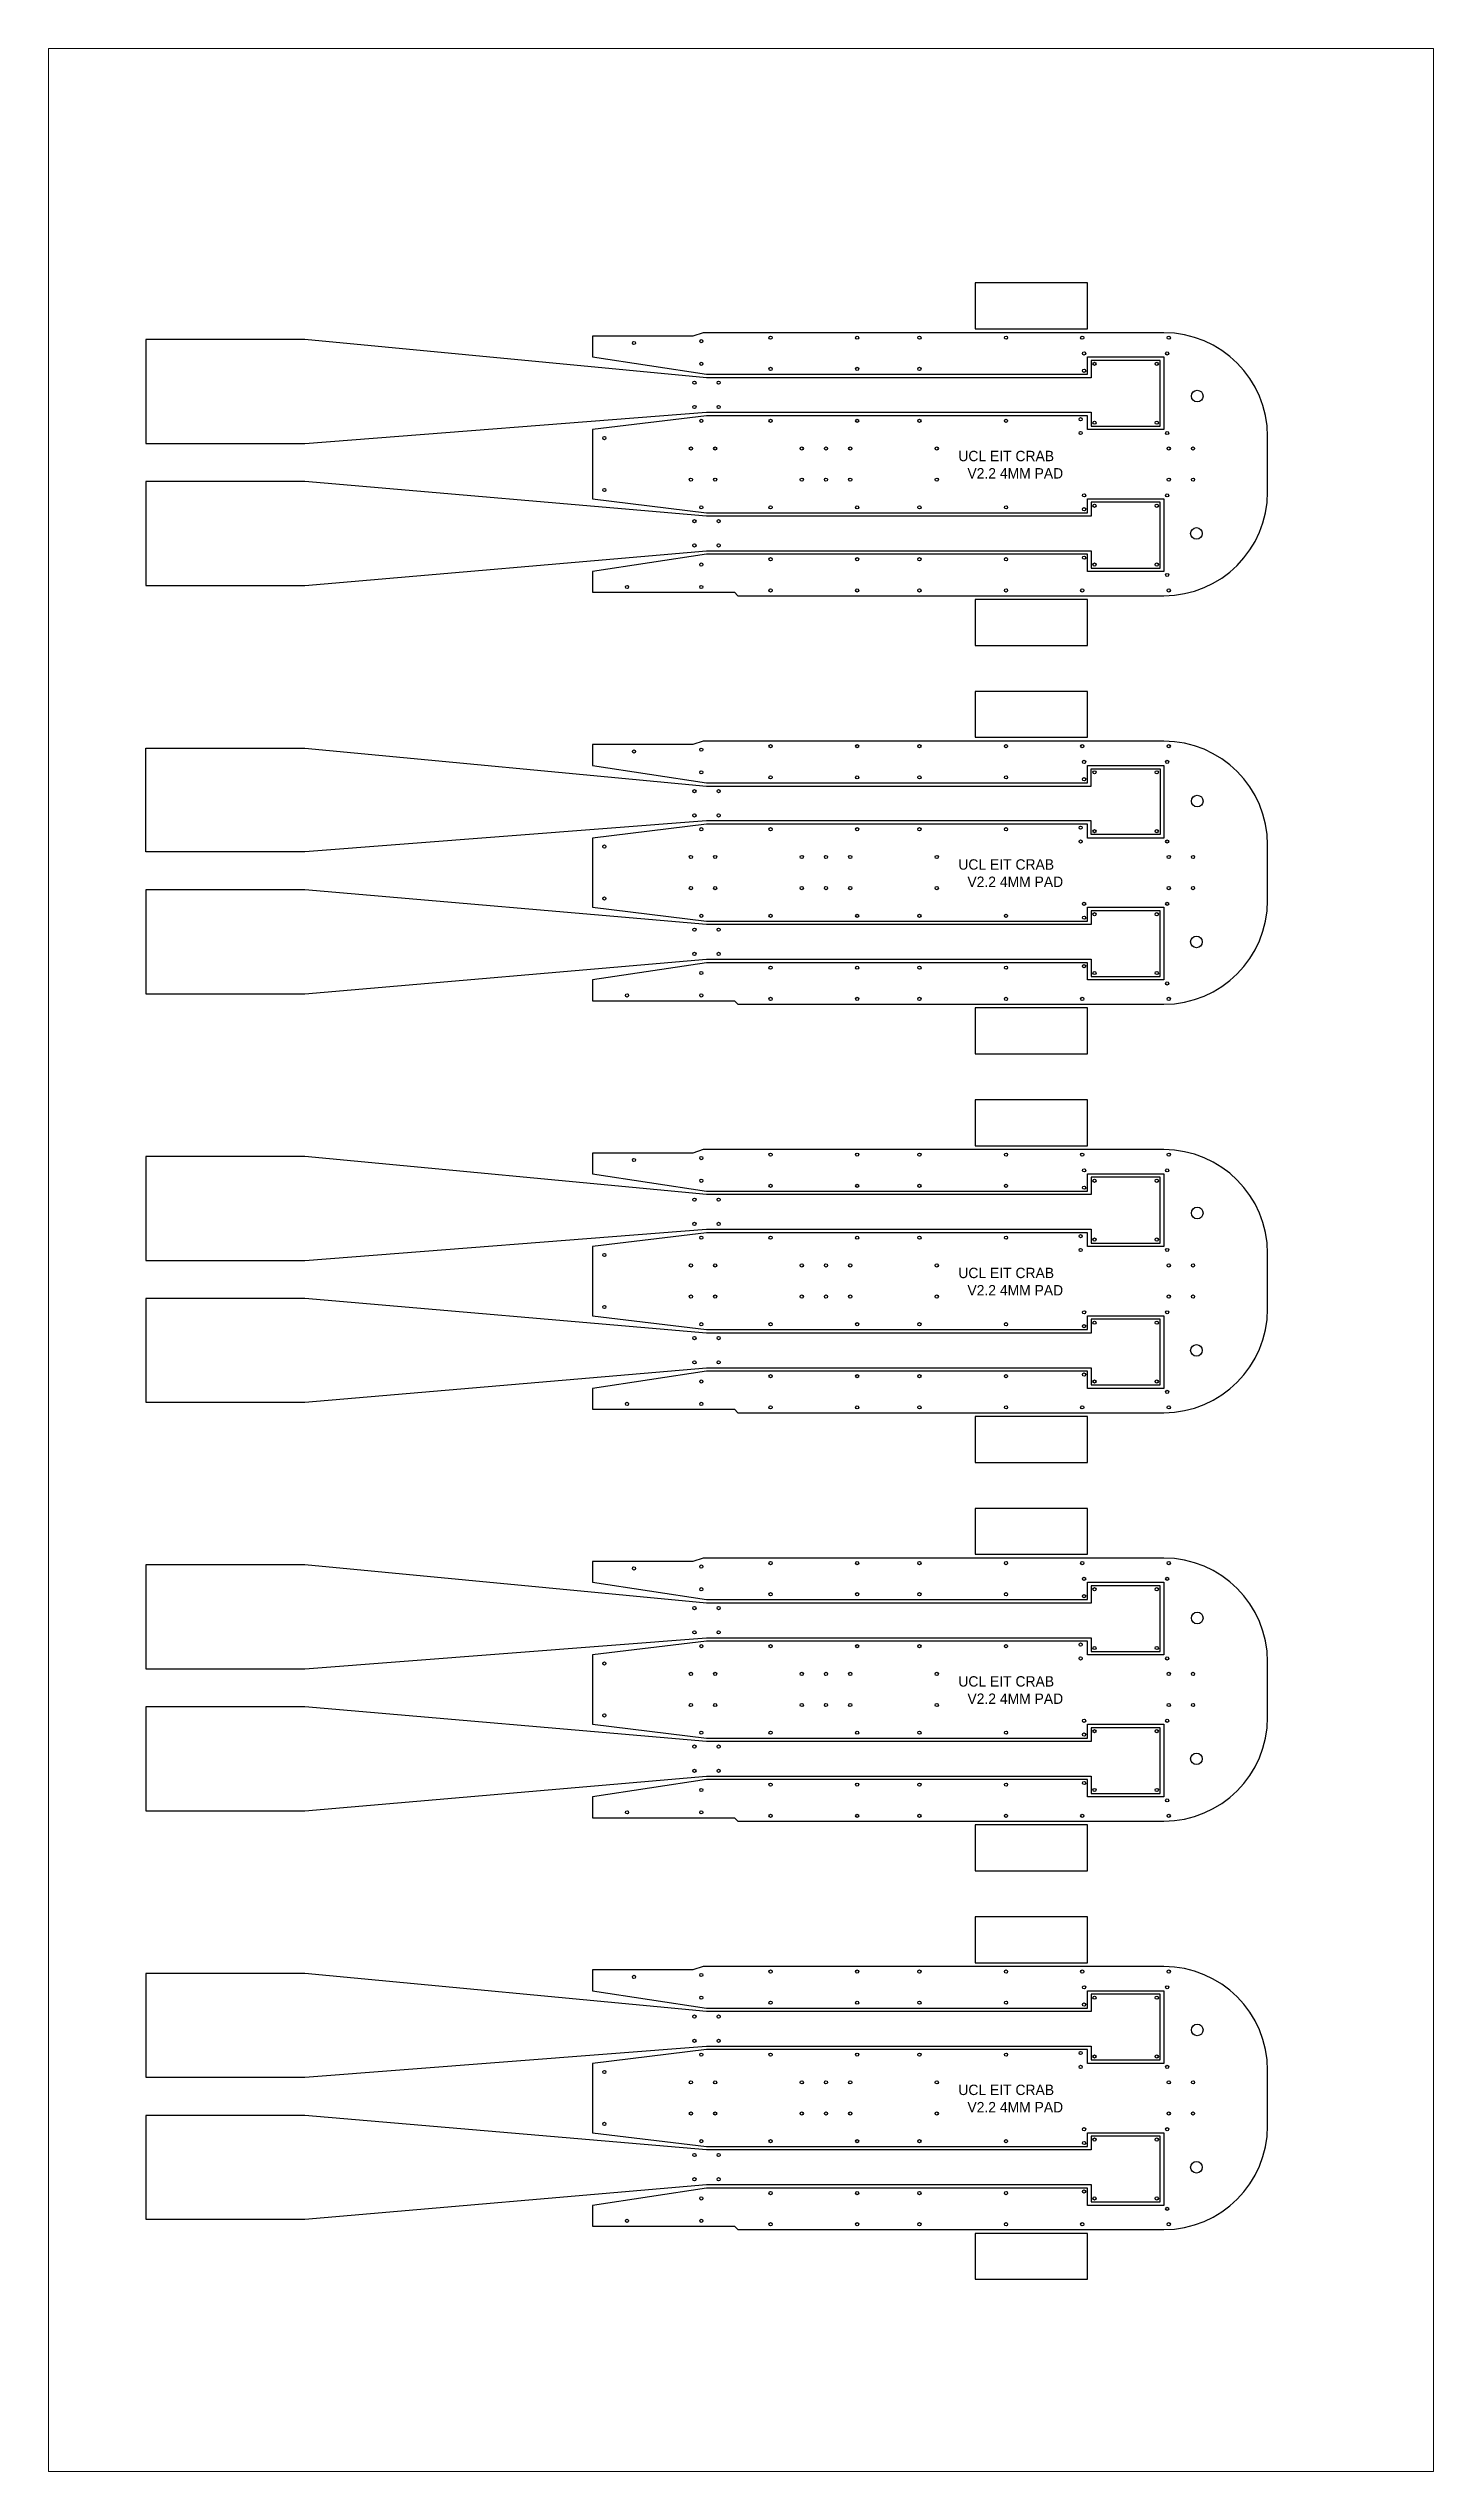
# Model space of a CAD drawing. Header units: millimetres. Extents: x 43.3 to 83.3, y 94.2 to 164.2.
import ezdxf

# ---------------------------------------------------------------- set-up
doc = ezdxf.new("R2010")
doc.units = ezdxf.units.MM
doc.layers.add('Foil', color=5, linetype='Continuous')

msp = doc.modelspace()

# ---------------------------------------------------------------- linework, layer by layer
at = {"layer": 'Foil', "linetype": 'Continuous', "lineweight": 0}
for p, q in [((43.292, 94.211), (43.292, 164.211)), ((43.292, 164.211), (83.292, 164.211)), ((83.292, 164.211), (83.292, 94.211)), ((83.292, 94.211), (43.292, 94.211))]:
    msp.add_line(p, q, dxfattribs=at)
at = {"layer": 'Foil'}
for p, q in [((73.3, 157.436), (70.057, 157.436)), ((70.057, 157.436), (70.057, 156.11)), ((73.3, 156.11), (73.3, 157.436)), ((70.057, 156.11), (73.3, 156.11)), ((50.7, 155.8), (46.1, 155.8)), ((46.1, 155.8), (46.1, 152.8)), ((62.3, 154.7), (50.7, 155.8)), ((61.9, 155.9), (59, 155.9)), ((59, 155.9), (59, 155.3)), ((62.2, 156), (61.9, 155.9)), ((75.5, 156), (62.2, 156)), ((59, 155.3), (62.3, 154.8)), ((62.3, 154.8), (73.3, 154.8)), ((73.4, 154.7), (62.3, 154.7)), ((73.3, 154.8), (73.3, 155.3)), ((73.3, 155.3), (75.5, 155.3)), ((75.4, 155.2), (73.4, 155.2)), ((73.4, 155.2), (73.4, 154.7)), ((75.4, 153.3), (75.4, 155.2)), ((75.5, 155.3), (75.5, 153.2)), ((50.7, 152.8), (62.3, 153.7)), ((62.3, 153.6), (59, 153.2)), ((62.3, 153.7), (73.4, 153.7)), ((73.3, 153.6), (62.3, 153.6)), ((73.3, 153.2), (73.3, 153.6)), ((73.4, 153.7), (73.4, 153.3)), ((73.4, 153.3), (75.4, 153.3)), ((46.1, 152.8), (50.7, 152.8)), ((59, 153.2), (59, 151.2)), ((75.5, 153.2), (73.3, 153.2)), ((78.5, 151.4), (78.5, 153)), ((50.7, 151.7), (46.1, 151.7)), ((46.1, 151.7), (46.1, 148.7)), ((62.3, 150.7), (50.7, 151.7)), ((59, 151.2), (62.3, 150.8)), ((73.3, 150.8), (73.3, 151.2)), ((73.3, 151.2), (75.5, 151.2)), ((75.5, 151.2), (75.5, 149.1)), ((62.3, 150.8), (73.3, 150.8)), ((73.4, 150.7), (62.3, 150.7)), ((75.4, 151.1), (73.4, 151.1)), ((73.4, 151.1), (73.4, 150.7)), ((75.4, 149.2), (75.4, 151.1)), ((50.7, 148.7), (62.3, 149.7)), ((62.3, 149.6), (59, 149.1)), ((59, 149.1), (59, 148.5)), ((62.3, 149.7), (73.4, 149.7)), ((73.3, 149.6), (62.3, 149.6)), ((73.3, 149.1), (73.3, 149.6)), ((75.5, 149.1), (73.3, 149.1)), ((73.4, 149.7), (73.4, 149.2)), ((73.4, 149.2), (75.4, 149.2)), ((46.1, 148.7), (50.7, 148.7)), ((59, 148.5), (63.1, 148.5)), ((63.1, 148.5), (63.2, 148.4)), ((63.2, 148.4), (75.5, 148.4)), ((73.3, 148.291), (70.057, 148.291)), ((70.057, 148.291), (70.057, 146.965)), ((73.3, 146.965), (73.3, 148.291)), ((70.057, 146.965), (73.3, 146.965)), ((73.3, 145.636), (70.057, 145.636)), ((70.057, 145.636), (70.057, 144.31)), ((73.3, 144.31), (73.3, 145.636)), ((62.2, 144.2), (61.9, 144.1)), ((75.5, 144.2), (62.2, 144.2)), ((70.057, 144.31), (73.3, 144.31)), ((46.1, 141), (46.1, 144)), ((46.1, 144), (50.7, 144)), ((50.7, 144), (62.3, 142.9)), ((61.9, 144.1), (59, 144.1)), ((59, 144.1), (59, 143.5)), ((59, 143.5), (62.3, 143)), ((73.3, 143), (73.3, 143.5)), ((73.3, 143.5), (75.5, 143.5)), ((75.5, 143.5), (75.5, 141.4)), ((62.3, 143), (73.3, 143)), ((62.3, 142.9), (73.4, 142.9)), ((73.4, 142.9), (73.4, 143.4)), ((73.4, 143.4), (75.4, 143.4)), ((75.4, 143.4), (75.4, 141.5)), ((62.3, 141.9), (50.7, 141)), ((62.3, 141.8), (59, 141.4)), ((59, 141.4), (59, 139.4)), ((73.4, 141.9), (62.3, 141.9)), ((73.3, 141.8), (62.3, 141.8)), ((73.3, 141.4), (73.3, 141.8)), ((75.5, 141.4), (73.3, 141.4)), ((73.4, 141.5), (73.4, 141.9)), ((75.4, 141.5), (73.4, 141.5)), ((50.7, 141), (46.1, 141)), ((78.5, 139.6), (78.5, 141.2)), ((50.7, 139.9), (46.1, 139.9)), ((46.1, 139.9), (46.1, 136.9)), ((62.3, 138.9), (50.7, 139.9)), ((59, 139.4), (62.3, 139)), ((73.3, 139), (73.3, 139.4)), ((73.3, 139.4), (75.5, 139.4)), ((75.4, 139.3), (73.4, 139.3)), ((73.4, 139.3), (73.4, 138.9)), ((75.4, 137.4), (75.4, 139.3)), ((75.5, 139.4), (75.5, 137.3)), ((62.3, 139), (73.3, 139)), ((73.4, 138.9), (62.3, 138.9)), ((50.7, 136.9), (62.3, 137.9)), ((62.3, 137.9), (73.4, 137.9)), ((73.4, 137.9), (73.4, 137.4)), ((62.3, 137.8), (59, 137.3)), ((59, 137.3), (59, 136.7)), ((73.3, 137.8), (62.3, 137.8)), ((73.3, 137.3), (73.3, 137.8)), ((75.5, 137.3), (73.3, 137.3)), ((73.4, 137.4), (75.4, 137.4)), ((46.1, 136.9), (50.7, 136.9)), ((59, 136.7), (63.1, 136.7)), ((63.1, 136.7), (63.2, 136.6)), ((63.2, 136.6), (75.5, 136.6)), ((73.3, 136.491), (70.057, 136.491)), ((70.057, 136.491), (70.057, 135.165)), ((73.3, 135.165), (73.3, 136.491)), ((70.057, 135.165), (73.3, 135.165)), ((73.3, 133.836), (70.057, 133.836)), ((70.057, 133.836), (70.057, 132.51)), ((73.3, 132.51), (73.3, 133.836)), ((61.9, 132.3), (59, 132.3)), ((59, 132.3), (59, 131.7)), ((62.2, 132.4), (61.9, 132.3)), ((75.5, 132.4), (62.2, 132.4)), ((70.057, 132.51), (73.3, 132.51)), ((50.7, 132.2), (46.1, 132.2)), ((46.1, 132.2), (46.1, 129.2)), ((62.3, 131.1), (50.7, 132.2)), ((59, 131.7), (62.3, 131.2)), ((73.3, 131.2), (73.3, 131.7)), ((73.3, 131.7), (75.5, 131.7)), ((75.4, 131.6), (73.4, 131.6)), ((73.4, 131.6), (73.4, 131.1)), ((75.4, 129.7), (75.4, 131.6)), ((75.5, 131.7), (75.5, 129.6)), ((62.3, 131.2), (73.3, 131.2)), ((73.4, 131.1), (62.3, 131.1)), ((50.7, 129.2), (62.3, 130.1)), ((62.3, 130), (59, 129.6)), ((59, 129.6), (59, 127.6)), ((62.3, 130.1), (73.4, 130.1)), ((73.3, 130), (62.3, 130)), ((73.3, 129.6), (73.3, 130)), ((75.5, 129.6), (73.3, 129.6)), ((73.4, 130.1), (73.4, 129.7)), ((73.4, 129.7), (75.4, 129.7)), ((46.1, 129.2), (50.7, 129.2)), ((78.5, 127.8), (78.5, 129.4)), ((50.7, 128.1), (46.1, 128.1)), ((46.1, 128.1), (46.1, 125.1)), ((62.3, 127.1), (50.7, 128.1)), ((59, 127.6), (62.3, 127.2)), ((73.3, 127.2), (73.3, 127.6)), ((73.3, 127.6), (75.5, 127.6)), ((75.4, 127.5), (73.4, 127.5)), ((73.4, 127.5), (73.4, 127.1)), ((75.4, 125.6), (75.4, 127.5)), ((75.5, 127.6), (75.5, 125.5)), ((62.3, 127.2), (73.3, 127.2)), ((73.4, 127.1), (62.3, 127.1)), ((50.7, 125.1), (62.3, 126.1)), ((62.3, 126), (59, 125.5)), ((62.3, 126.1), (70, 126.1)), ((73.3, 126), (62.3, 126)), ((70, 126.1), (73.4, 126.1)), ((73.3, 125.5), (73.3, 126)), ((73.4, 126.1), (73.4, 125.6)), ((59, 125.5), (59, 124.9)), ((75.5, 125.5), (73.3, 125.5)), ((73.4, 125.6), (75.4, 125.6)), ((46.1, 125.1), (50.7, 125.1)), ((59, 124.9), (63.1, 124.9)), ((63.1, 124.9), (63.2, 124.8)), ((63.2, 124.8), (75.5, 124.8)), ((73.3, 124.691), (70.057, 124.691)), ((70.057, 124.691), (70.057, 123.365)), ((73.3, 123.365), (73.3, 124.691)), ((70.057, 123.365), (73.3, 123.365)), ((73.3, 122.036), (70.057, 122.036)), ((70.057, 122.036), (70.057, 120.71)), ((73.3, 120.71), (73.3, 122.036)), ((50.7, 120.4), (46.1, 120.4)), ((46.1, 120.4), (46.1, 117.4)), ((62.3, 119.3), (50.7, 120.4)), ((61.9, 120.5), (59, 120.5)), ((59, 120.5), (59, 119.9)), ((62.2, 120.6), (61.9, 120.5)), ((75.5, 120.6), (62.2, 120.6)), ((70.057, 120.71), (73.3, 120.71)), ((59, 119.9), (62.3, 119.4)), ((73.3, 119.4), (73.3, 119.9)), ((73.3, 119.9), (75.5, 119.9)), ((75.4, 119.8), (73.4, 119.8)), ((73.4, 119.8), (73.4, 119.3)), ((75.4, 117.9), (75.4, 119.8)), ((75.5, 119.9), (75.5, 117.8)), ((62.3, 119.4), (73.3, 119.4)), ((73.4, 119.3), (62.3, 119.3)), ((50.7, 117.4), (62.3, 118.3)), ((62.3, 118.3), (73.4, 118.3)), ((73.4, 118.3), (73.4, 117.9)), ((62.3, 118.2), (59, 117.8)), ((59, 117.8), (59, 115.8)), ((73.3, 118.2), (62.3, 118.2)), ((73.3, 117.8), (73.3, 118.2)), ((75.5, 117.8), (73.3, 117.8)), ((73.4, 117.9), (75.4, 117.9)), ((78.5, 116), (78.5, 117.6)), ((46.1, 117.4), (50.7, 117.4)), ((50.7, 116.3), (46.1, 116.3)), ((46.1, 116.3), (46.1, 113.3)), ((62.3, 115.3), (50.7, 116.3)), ((59, 115.8), (62.3, 115.4)), ((73.3, 115.4), (73.3, 115.8)), ((73.3, 115.8), (75.5, 115.8)), ((75.4, 115.7), (73.4, 115.7)), ((73.4, 115.7), (73.4, 115.3)), ((75.4, 113.8), (75.4, 115.7)), ((75.5, 115.8), (75.5, 113.7)), ((62.3, 115.4), (73.3, 115.4)), ((70, 115.3), (62.3, 115.3)), ((73.4, 115.3), (70, 115.3)), ((50.7, 113.3), (62.3, 114.3)), ((62.3, 114.2), (59, 113.7)), ((62.3, 114.3), (73.4, 114.3)), ((73.3, 114.2), (62.3, 114.2)), ((73.3, 113.7), (73.3, 114.2)), ((73.4, 114.3), (73.4, 113.8)), ((59, 113.7), (59, 113.1)), ((75.5, 113.7), (73.3, 113.7)), ((73.4, 113.8), (75.4, 113.8)), ((46.1, 113.3), (50.7, 113.3)), ((59, 113.1), (63.1, 113.1)), ((63.1, 113.1), (63.2, 113)), ((63.2, 113), (75.5, 113)), ((73.3, 112.891), (70.057, 112.891)), ((70.057, 112.891), (70.057, 111.565)), ((73.3, 111.565), (73.3, 112.891)), ((70.057, 111.565), (73.3, 111.565)), ((73.3, 110.236), (70.057, 110.236)), ((70.057, 110.236), (70.057, 108.91)), ((73.3, 108.91), (73.3, 110.236)), ((50.7, 108.6), (46.1, 108.6)), ((46.1, 108.6), (46.1, 105.6)), ((62.3, 107.5), (50.7, 108.6)), ((61.9, 108.7), (59, 108.7)), ((59, 108.7), (59, 108.1)), ((62.2, 108.8), (61.9, 108.7)), ((75.5, 108.8), (62.2, 108.8)), ((70.057, 108.91), (73.3, 108.91)), ((59, 108.1), (62.3, 107.6)), ((73.3, 107.6), (73.3, 108.1)), ((73.3, 108.1), (75.5, 108.1)), ((75.4, 108), (73.4, 108)), ((73.4, 108), (73.4, 107.5)), ((75.4, 106.1), (75.4, 108)), ((75.5, 108.1), (75.5, 106)), ((62.3, 107.6), (73.3, 107.6)), ((73.4, 107.5), (62.3, 107.5)), ((50.7, 105.6), (62.3, 106.5)), ((62.3, 106.4), (59, 106)), ((62.3, 106.5), (70, 106.5)), ((73.3, 106.4), (62.3, 106.4)), ((70, 106.5), (73.4, 106.5)), ((73.3, 106), (73.3, 106.4)), ((73.4, 106.5), (73.4, 106.1)), ((59, 106), (59, 104)), ((75.5, 106), (73.3, 106)), ((73.4, 106.1), (75.4, 106.1)), ((78.5, 104.2), (78.5, 105.8)), ((46.1, 105.6), (50.7, 105.6)), ((50.7, 104.5), (46.1, 104.5)), ((46.1, 104.5), (46.1, 101.5)), ((62.3, 103.5), (50.7, 104.5)), ((59, 104), (62.3, 103.6)), ((62.3, 103.6), (73.3, 103.6)), ((73.3, 103.6), (73.3, 104)), ((73.3, 104), (75.5, 104)), ((75.4, 103.9), (73.4, 103.9)), ((73.4, 103.9), (73.4, 103.5)), ((75.4, 102), (75.4, 103.9)), ((75.5, 104), (75.5, 101.9)), ((70, 103.5), (62.3, 103.5)), ((73.4, 103.5), (70, 103.5)), ((50.7, 101.5), (62.3, 102.5)), ((62.3, 102.4), (59, 101.9)), ((62.3, 102.5), (70, 102.5)), ((73.3, 102.4), (62.3, 102.4)), ((70, 102.5), (73.4, 102.5)), ((73.3, 101.9), (73.3, 102.4)), ((73.4, 102.5), (73.4, 102)), ((46.1, 101.5), (50.7, 101.5)), ((59, 101.9), (59, 101.3)), ((75.5, 101.9), (73.3, 101.9)), ((73.4, 102), (75.4, 102)), ((59, 101.3), (63.1, 101.3)), ((63.1, 101.3), (63.2, 101.2)), ((63.2, 101.2), (75.5, 101.2)), ((73.3, 101.091), (70.057, 101.091)), ((70.057, 101.091), (70.057, 99.765)), ((73.3, 99.765), (73.3, 101.091)), ((70.057, 99.765), (73.3, 99.765))]:
    msp.add_line(p, q, dxfattribs=at)
for centre, radius in [((60.2, 155.7), 0.0463), ((62.146, 155.754), 0.0463), ((64.146, 155.854), 0.0463), ((66.646, 155.854), 0.0463), ((68.446, 155.854), 0.0463), ((70.946, 155.854), 0.0463), ((73.146, 155.854), 0.0463), ((73.2, 155.4), 0.0463), ((75.6, 155.4), 0.0463), ((75.646, 155.854), 0.0463), ((62.146, 155.1), 0.0463), ((64.146, 154.954), 0.0463), ((66.646, 154.954), 0.0463), ((68.446, 154.954), 0.0463), ((73.2, 154.9), 0.0463), ((73.5, 155.1), 0.0463), ((75.3, 155.1), 0.0463), ((61.946, 154.554), 0.0463), ((62.646, 154.554), 0.0463), ((76.468, 154.168), 0.168), ((61.946, 153.854), 0.0463), ((62.146, 153.454), 0.0463), ((62.646, 153.854), 0.0463), ((64.146, 153.454), 0.0463), ((66.646, 153.454), 0.0463), ((68.446, 153.454), 0.0463), ((70.946, 153.454), 0.0463), ((73.1, 153.5), 0.0463), ((73.5, 153.4), 0.0463), ((75.3, 153.4), 0.0463), ((59.346, 152.954), 0.0463), ((61.846, 152.654), 0.0463), ((62.546, 152.654), 0.0463), ((65.046, 152.654), 0.0463), ((65.746, 152.654), 0.0463), ((66.446, 152.654), 0.0463), ((68.946, 152.654), 0.0463), ((73.1, 153.1), 0.0463), ((75.6, 153.1), 0.0463), ((75.646, 152.654), 0.0463), ((76.346, 152.654), 0.0463), ((59.346, 151.454), 0.0463), ((61.846, 151.754), 0.0463), ((62.546, 151.754), 0.0463), ((65.046, 151.754), 0.0463), ((65.746, 151.754), 0.0463), ((66.446, 151.754), 0.0463), ((68.946, 151.754), 0.0463), ((73.2, 151.3), 0.0463), ((75.6, 151.3), 0.0463), ((75.646, 151.754), 0.0463), ((76.346, 151.754), 0.0463), ((61.946, 150.554), 0.0463), ((62.146, 150.954), 0.0463), ((62.646, 150.554), 0.0463), ((64.146, 150.954), 0.0463), ((66.646, 150.954), 0.0463), ((68.446, 150.954), 0.0463), ((70.946, 150.954), 0.0463), ((73.2, 150.9), 0.0463), ((73.5, 151), 0.0463), ((75.3, 151), 0.0463), ((61.946, 149.854), 0.0463), ((62.646, 149.854), 0.0463), ((76.446, 150.2), 0.168), ((62.146, 149.3), 0.0463), ((64.146, 149.454), 0.0463), ((66.646, 149.454), 0.0463), ((68.446, 149.454), 0.0463), ((70.946, 149.454), 0.0463), ((73.2, 149.5), 0.0463), ((73.5, 149.3), 0.0463), ((75.3, 149.3), 0.0463), ((60, 148.654), 0.0463), ((62.146, 148.654), 0.0463), ((64.146, 148.554), 0.0463), ((66.646, 148.554), 0.0463), ((68.446, 148.554), 0.0463), ((70.946, 148.554), 0.0463), ((73.146, 148.554), 0.0463), ((75.6, 149), 0.0463), ((75.646, 148.554), 0.0463), ((60.2, 143.9), 0.0463), ((62.146, 143.954), 0.0463), ((64.146, 144.054), 0.0463), ((66.646, 144.054), 0.0463), ((68.446, 144.054), 0.0463), ((70.946, 144.054), 0.0463), ((73.146, 144.054), 0.0463), ((73.2, 143.6), 0.0463), ((75.6, 143.6), 0.0463), ((75.646, 144.054), 0.0463), ((61.946, 142.754), 0.0463), ((62.146, 143.3), 0.0463), ((62.646, 142.754), 0.0463), ((64.146, 143.154), 0.0463), ((66.646, 143.154), 0.0463), ((68.446, 143.154), 0.0463), ((70.946, 143.154), 0.0463), ((73.2, 143.1), 0.0463), ((73.5, 143.3), 0.0463), ((75.3, 143.3), 0.0463), ((61.946, 142.054), 0.0463), ((62.646, 142.054), 0.0463), ((76.468, 142.468), 0.168), ((62.146, 141.654), 0.0463), ((64.146, 141.654), 0.0463), ((66.646, 141.654), 0.0463), ((68.446, 141.654), 0.0463), ((70.946, 141.654), 0.0463), ((73.1, 141.7), 0.0463), ((73.5, 141.6), 0.0463), ((75.3, 141.6), 0.0463), ((59.346, 141.154), 0.0463), ((61.846, 140.854), 0.0463), ((62.546, 140.854), 0.0463), ((65.046, 140.854), 0.0463), ((65.746, 140.854), 0.0463), ((66.446, 140.854), 0.0463), ((68.946, 140.854), 0.0463), ((73.1, 141.3), 0.0463), ((75.6, 141.3), 0.0463), ((75.646, 140.854), 0.0463), ((76.346, 140.854), 0.0463), ((61.846, 139.954), 0.0463), ((62.546, 139.954), 0.0463), ((65.046, 139.954), 0.0463), ((65.746, 139.954), 0.0463), ((66.446, 139.954), 0.0463), ((68.946, 139.954), 0.0463), ((75.646, 139.954), 0.0463), ((76.346, 139.954), 0.0463), ((59.346, 139.654), 0.0463), ((73.2, 139.5), 0.0463), ((75.6, 139.5), 0.0463), ((61.946, 138.754), 0.0463), ((62.146, 139.154), 0.0463), ((62.646, 138.754), 0.0463), ((64.146, 139.154), 0.0463), ((66.646, 139.154), 0.0463), ((68.446, 139.154), 0.0463), ((70.946, 139.154), 0.0463), ((73.2, 139.1), 0.0463), ((73.5, 139.2), 0.0463), ((75.3, 139.2), 0.0463), ((61.946, 138.054), 0.0463), ((62.646, 138.054), 0.0463), ((76.446, 138.4), 0.168), ((62.146, 137.5), 0.0463), ((64.146, 137.654), 0.0463), ((66.646, 137.654), 0.0463), ((68.446, 137.654), 0.0463), ((70.946, 137.654), 0.0463), ((73.2, 137.7), 0.0463), ((73.5, 137.5), 0.0463), ((75.3, 137.5), 0.0463), ((75.6, 137.2), 0.0463), ((60, 136.854), 0.0463), ((62.146, 136.854), 0.0463), ((64.146, 136.754), 0.0463), ((66.646, 136.754), 0.0463), ((68.446, 136.754), 0.0463), ((70.946, 136.754), 0.0463), ((73.146, 136.754), 0.0463), ((75.646, 136.754), 0.0463), ((64.146, 132.254), 0.0463), ((66.646, 132.254), 0.0463), ((68.446, 132.254), 0.0463), ((70.946, 132.254), 0.0463), ((73.146, 132.254), 0.0463), ((75.646, 132.254), 0.0463), ((60.2, 132.1), 0.0463), ((62.146, 132.154), 0.0463), ((73.2, 131.8), 0.0463), ((75.6, 131.8), 0.0463), ((61.946, 130.954), 0.0463), ((62.146, 131.5), 0.0463), ((62.646, 130.954), 0.0463), ((64.146, 131.354), 0.0463), ((66.646, 131.354), 0.0463), ((68.446, 131.354), 0.0463), ((70.946, 131.354), 0.0463), ((73.2, 131.3), 0.0463), ((73.5, 131.5), 0.0463), ((75.3, 131.5), 0.0463), ((61.946, 130.254), 0.0463), ((62.646, 130.254), 0.0463), ((76.468, 130.568), 0.168), ((62.146, 129.854), 0.0463), ((64.146, 129.854), 0.0463), ((66.646, 129.854), 0.0463), ((68.446, 129.854), 0.0463), ((70.946, 129.854), 0.0463), ((73.1, 129.9), 0.0463), ((73.1, 129.5), 0.0463), ((73.5, 129.8), 0.0463), ((75.3, 129.8), 0.0463), ((75.6, 129.5), 0.0463), ((59.346, 129.354), 0.0463), ((61.846, 129.054), 0.0463), ((62.546, 129.054), 0.0463), ((65.046, 129.054), 0.0463), ((65.746, 129.054), 0.0463), ((66.446, 129.054), 0.0463), ((68.946, 129.054), 0.0463), ((75.646, 129.054), 0.0463), ((76.346, 129.054), 0.0463), ((61.846, 128.154), 0.0463), ((62.546, 128.154), 0.0463), ((65.046, 128.154), 0.0463), ((65.746, 128.154), 0.0463), ((66.446, 128.154), 0.0463), ((68.946, 128.154), 0.0463), ((75.646, 128.154), 0.0463), ((76.346, 128.154), 0.0463), ((59.346, 127.854), 0.0463), ((62.146, 127.354), 0.0463), ((64.146, 127.354), 0.0463), ((66.646, 127.354), 0.0463), ((68.446, 127.354), 0.0463), ((70.946, 127.354), 0.0463), ((73.2, 127.7), 0.0463), ((73.5, 127.4), 0.0463), ((75.3, 127.4), 0.0463), ((75.6, 127.7), 0.0463), ((61.946, 126.954), 0.0463), ((62.646, 126.954), 0.0463), ((73.2, 127.3), 0.0463), ((76.446, 126.6), 0.168), ((61.946, 126.254), 0.0463), ((62.646, 126.254), 0.0463), ((62.146, 125.7), 0.0463), ((64.146, 125.854), 0.0463), ((66.646, 125.854), 0.0463), ((68.446, 125.854), 0.0463), ((70.946, 125.854), 0.0463), ((73.2, 125.9), 0.0463), ((73.5, 125.7), 0.0463), ((75.3, 125.7), 0.0463), ((75.6, 125.4), 0.0463), ((60, 125.054), 0.0463), ((62.146, 125.054), 0.0463), ((64.146, 124.954), 0.0463), ((66.646, 124.954), 0.0463), ((68.446, 124.954), 0.0463), ((70.946, 124.954), 0.0463), ((73.146, 124.954), 0.0463), ((75.646, 124.954), 0.0463), ((62.146, 120.354), 0.0463), ((64.146, 120.454), 0.0463), ((66.646, 120.454), 0.0463), ((68.446, 120.454), 0.0463), ((70.946, 120.454), 0.0463), ((73.146, 120.454), 0.0463), ((75.646, 120.454), 0.0463), ((60.2, 120.3), 0.0463), ((62.146, 119.7), 0.0463), ((73.2, 120), 0.0463), ((73.5, 119.7), 0.0463), ((75.3, 119.7), 0.0463), ((75.6, 120), 0.0463), ((61.946, 119.154), 0.0463), ((62.646, 119.154), 0.0463), ((64.146, 119.554), 0.0463), ((66.646, 119.554), 0.0463), ((68.446, 119.554), 0.0463), ((70.946, 119.554), 0.0463), ((73.2, 119.5), 0.0463), ((76.468, 118.868), 0.168), ((61.946, 118.454), 0.0463), ((62.646, 118.454), 0.0463), ((59.346, 117.554), 0.0463), ((62.146, 118.054), 0.0463), ((64.146, 118.054), 0.0463), ((66.646, 118.054), 0.0463), ((68.446, 118.054), 0.0463), ((70.946, 118.054), 0.0463), ((73.1, 118.1), 0.0463), ((73.1, 117.7), 0.0463), ((73.5, 118), 0.0463), ((75.3, 118), 0.0463), ((75.6, 117.7), 0.0463), ((61.846, 117.254), 0.0463), ((62.546, 117.254), 0.0463), ((65.046, 117.254), 0.0463), ((65.746, 117.254), 0.0463), ((66.446, 117.254), 0.0463), ((68.946, 117.254), 0.0463), ((75.646, 117.254), 0.0463), ((76.346, 117.254), 0.0463), ((61.846, 116.354), 0.0463), ((62.546, 116.354), 0.0463), ((65.046, 116.354), 0.0463), ((65.746, 116.354), 0.0463), ((66.446, 116.354), 0.0463), ((68.946, 116.354), 0.0463), ((75.646, 116.354), 0.0463), ((76.346, 116.354), 0.0463), ((59.346, 116.054), 0.0463), ((62.146, 115.554), 0.0463), ((64.146, 115.554), 0.0463), ((66.646, 115.554), 0.0463), ((68.446, 115.554), 0.0463), ((70.946, 115.554), 0.0463), ((73.2, 115.9), 0.0463), ((73.2, 115.5), 0.0463), ((73.5, 115.6), 0.0463), ((75.3, 115.6), 0.0463), ((75.6, 115.9), 0.0463), ((61.946, 115.154), 0.0463), ((62.646, 115.154), 0.0463), ((76.446, 114.8), 0.168), ((61.946, 114.454), 0.0463), ((62.646, 114.454), 0.0463), ((64.146, 114.054), 0.0463), ((66.646, 114.054), 0.0463), ((68.446, 114.054), 0.0463), ((70.946, 114.054), 0.0463), ((73.2, 114.1), 0.0463), ((62.146, 113.9), 0.0463), ((73.5, 113.9), 0.0463), ((75.3, 113.9), 0.0463), ((75.6, 113.6), 0.0463), ((60, 113.254), 0.0463), ((62.146, 113.254), 0.0463), ((64.146, 113.154), 0.0463), ((66.646, 113.154), 0.0463), ((68.446, 113.154), 0.0463), ((70.946, 113.154), 0.0463), ((73.146, 113.154), 0.0463), ((75.646, 113.154), 0.0463), ((60.2, 108.5), 0.0463), ((62.146, 108.554), 0.0463), ((64.146, 108.654), 0.0463), ((66.646, 108.654), 0.0463), ((68.446, 108.654), 0.0463), ((70.946, 108.654), 0.0463), ((73.146, 108.654), 0.0463), ((75.646, 108.654), 0.0463), ((62.146, 107.9), 0.0463), ((64.146, 107.754), 0.0463), ((66.646, 107.754), 0.0463), ((68.446, 107.754), 0.0463), ((70.946, 107.754), 0.0463), ((73.2, 108.2), 0.0463), ((73.5, 107.9), 0.0463), ((75.3, 107.9), 0.0463), ((75.6, 108.2), 0.0463), ((61.946, 107.354), 0.0463), ((62.646, 107.354), 0.0463), ((73.2, 107.7), 0.0463), ((76.468, 106.968), 0.168), ((61.946, 106.654), 0.0463), ((62.646, 106.654), 0.0463), ((59.346, 105.754), 0.0463), ((62.146, 106.254), 0.0463), ((64.146, 106.254), 0.0463), ((66.646, 106.254), 0.0463), ((68.446, 106.254), 0.0463), ((70.946, 106.254), 0.0463), ((73.1, 106.3), 0.0463), ((73.1, 105.9), 0.0463), ((73.5, 106.2), 0.0463), ((75.3, 106.2), 0.0463), ((75.6, 105.9), 0.0463), ((61.846, 105.454), 0.0463), ((62.546, 105.454), 0.0463), ((65.046, 105.454), 0.0463), ((65.746, 105.454), 0.0463), ((66.446, 105.454), 0.0463), ((68.946, 105.454), 0.0463), ((75.646, 105.454), 0.0463), ((76.346, 105.454), 0.0463), ((59.346, 104.254), 0.0463), ((61.846, 104.554), 0.0463), ((62.546, 104.554), 0.0463), ((65.046, 104.554), 0.0463), ((65.746, 104.554), 0.0463), ((66.446, 104.554), 0.0463), ((68.946, 104.554), 0.0463), ((75.646, 104.554), 0.0463), ((76.346, 104.554), 0.0463), ((62.146, 103.754), 0.0463), ((64.146, 103.754), 0.0463), ((66.646, 103.754), 0.0463), ((68.446, 103.754), 0.0463), ((70.946, 103.754), 0.0463), ((73.2, 104.1), 0.0463), ((73.2, 103.7), 0.0463), ((73.5, 103.8), 0.0463), ((75.3, 103.8), 0.0463), ((75.6, 104.1), 0.0463), ((61.946, 103.354), 0.0463), ((62.646, 103.354), 0.0463), ((76.446, 103), 0.168), ((61.946, 102.654), 0.0463), ((62.646, 102.654), 0.0463), ((64.146, 102.254), 0.0463), ((66.646, 102.254), 0.0463), ((68.446, 102.254), 0.0463), ((70.946, 102.254), 0.0463), ((73.2, 102.3), 0.0463), ((60, 101.454), 0.0463), ((62.146, 102.1), 0.0463), ((62.146, 101.454), 0.0463), ((73.5, 102.1), 0.0463), ((75.3, 102.1), 0.0463), ((75.6, 101.8), 0.0463), ((64.146, 101.354), 0.0463), ((66.646, 101.354), 0.0463), ((68.446, 101.354), 0.0463), ((70.946, 101.354), 0.0463), ((73.146, 101.354), 0.0463), ((75.646, 101.354), 0.0463)]:
    msp.add_circle(centre, radius, dxfattribs=at)
for centre, start, end in [((75.5, 153), 0, 90), ((75.5, 151.4), 270, 0), ((75.5, 141.2), 0, 90), ((75.5, 139.6), 270, 0), ((75.5, 129.4), 0, 90), ((75.5, 127.8), 270, 0), ((75.5, 117.6), 0, 90), ((75.5, 116), 270, 360), ((75.5, 105.8), 0, 90), ((75.5, 104.2), 270, 360)]:
    msp.add_arc(centre, 3, start, end, dxfattribs=at)

# ---------------------------------------------------------------- texts
for s, p in [('UCL EIT CRAB', (69.569, 152.287)), ('V2.2 4MM PAD', (69.831, 151.787)), ('UCL EIT CRAB', (69.569, 140.487)), ('V2.2 4MM PAD', (69.831, 139.987)), ('UCL EIT CRAB', (69.569, 128.687)), ('V2.2 4MM PAD', (69.831, 128.187)), ('UCL EIT CRAB', (69.569, 116.887)), ('V2.2 4MM PAD', (69.831, 116.387)), ('UCL EIT CRAB', (69.569, 105.087)), ('V2.2 4MM PAD', (69.831, 104.587))]:
    msp.add_text(s, height=0.3, dxfattribs=at).set_placement(p)

doc.saveas('drawing.dxf')
